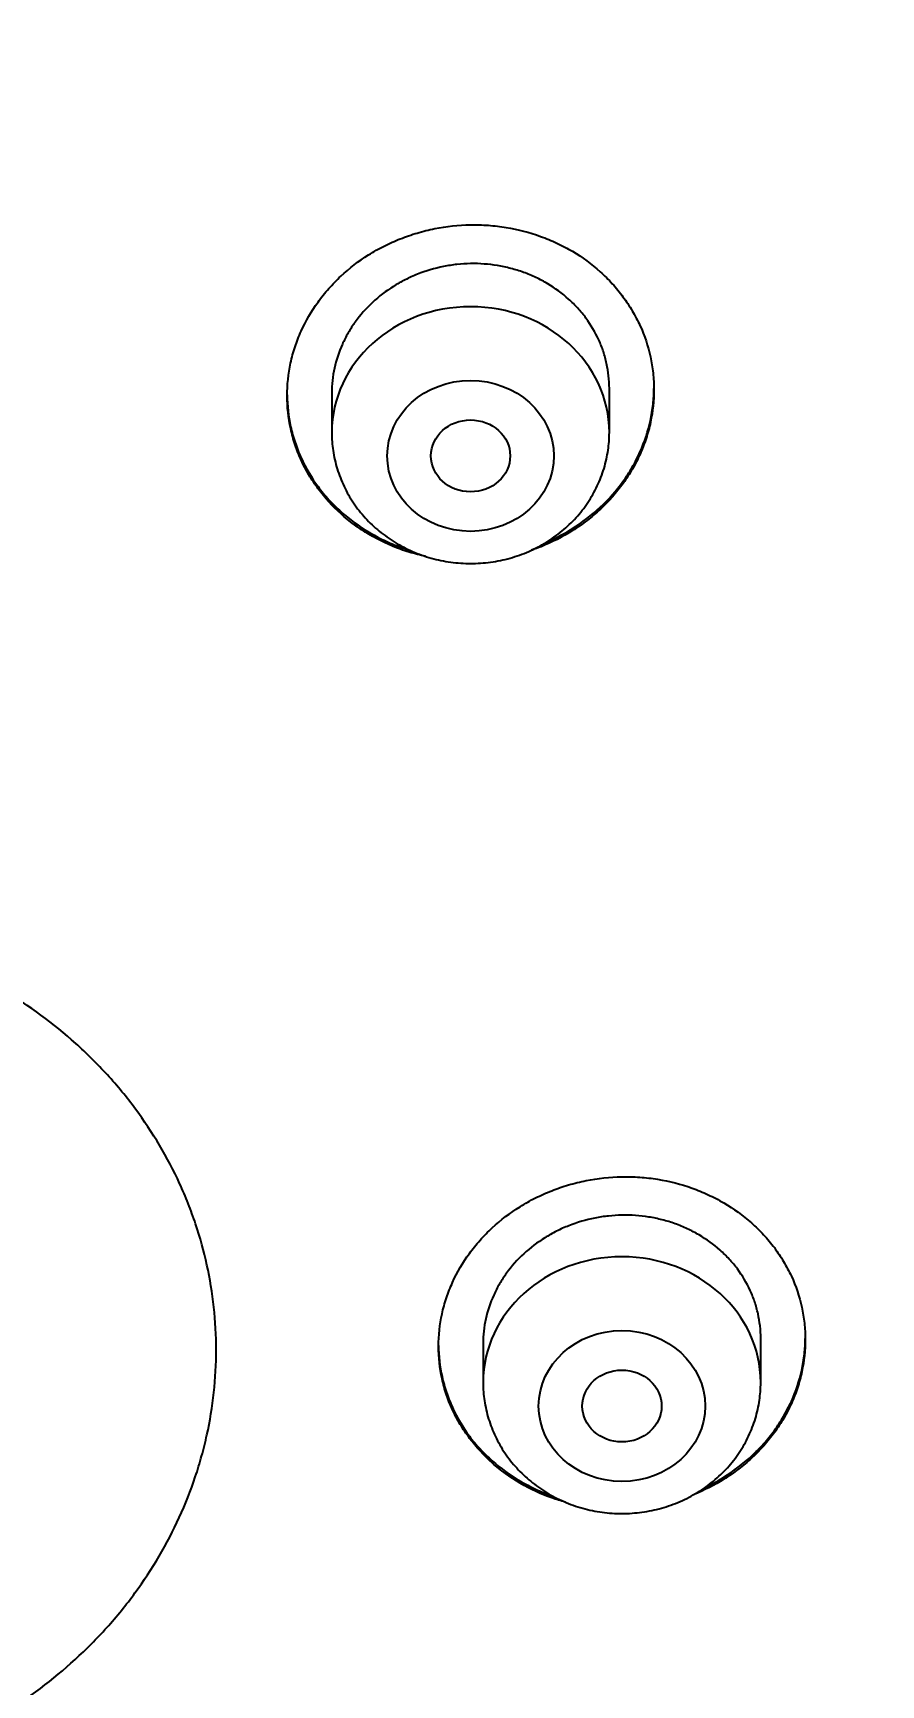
# Model space of a CAD drawing. Header units: millimetres. Extents: x 976 to 9349, y -1578 to 2211.
# Drawn here: x 5931.616 to 5932.471, y 655.944 to 657.61 of the extents above; entities that cross this region are included whole.
import ezdxf

# ---------------------------------------------------------------- set-up
doc = ezdxf.new("R2010")
doc.units = ezdxf.units.MM
doc.layers.add('Szkic', color=6, linetype='Continuous')
doc.layers.add('Wbudowane', color=175, linetype='Continuous')
doc.dimstyles.new('ISO-25', dxfattribs={"dimtxt": 4, "dimasz": 5, "dimexe": 1.25, "dimexo": 0.625, "dimgap": 1, "dimtad": 1, "dimtxsty": 'Standard', "dimcen": 2.5, "dimadec": 0, "dimazin": 0, "dimtfac": 1, "dimtmove": 0, "dimatfit": 3, "dimfxl": 1, "dimarcsym": 0})

# ---------------------------------------------------------------- blocks, each defined once
blk = doc.blocks.new('Z$W@#21058')
for p, q in [((21.5473, 138.778), (21.5473, 138.7328)), ((21.8273, 138.7328), (21.8273, 138.7773)), ((21.7, 137.8194), (21.7, 137.7746)), ((21.98, 137.7746), (21.98, 137.8192))]:
    blk.add_line(p, q)
for centre in [(21.6873, 138.7328), (21.84, 137.7746)]:
    blk.add_ellipse(centre, major_axis=(-0.14, 0), ratio=0.906308, start_param=3.141598, end_param=6.283185)
for centre, major_axis, ratio in [((21.6873, 138.7092), (-0.084, 0), 0.906308), ((21.6873, 138.7092), (-0.04, 0), 0.906246), ((21.84, 137.7509), (-0.084, 0), 0.906308), ((21.84, 137.7509), (-0.04, 0), 0.906198)]:
    blk.add_ellipse(centre, major_axis=major_axis, ratio=ratio)
for points, knots in [([(21.5023, 138.7697), (21.5023, 138.7809), (21.5035, 138.792), (21.507, 138.8083), (21.5085, 138.8137), (21.512, 138.8244), (21.5141, 138.8297), (21.5211, 138.8452), (21.5267, 138.855), (21.5368, 138.869), (21.5404, 138.8735), (21.5482, 138.8823), (21.5522, 138.8865), (21.565, 138.8984), (21.5743, 138.9056), (21.5895, 138.9151), (21.5947, 138.9181), (21.6054, 138.9235), (21.6163, 138.9284), (21.6277, 138.9323), (21.6392, 138.9357), (21.6452, 138.9372), (21.6631, 138.9408), (21.6751, 138.9421), (21.6932, 138.9424), (21.6992, 138.9422), (21.7113, 138.9413), (21.7174, 138.9406), (21.7352, 138.9377), (21.7467, 138.9347), (21.7635, 138.9286), (21.7691, 138.9263), (21.7798, 138.9213), (21.785, 138.9185), (21.8, 138.9096), (21.8094, 138.9028), (21.8223, 138.8911), (21.8264, 138.8871), (21.8341, 138.8786), (21.8413, 138.8699), (21.8475, 138.8605), (21.8532, 138.8508), (21.8559, 138.8458), (21.8629, 138.8305), (21.8664, 138.82), (21.8699, 138.8038), (21.8708, 138.7983), (21.872, 138.7872), (21.8723, 138.7816), (21.8723, 138.765), (21.8712, 138.754), (21.8676, 138.7376), (21.8661, 138.7321), (21.8626, 138.7214), (21.8585, 138.711), (21.8534, 138.7009), (21.8477, 138.691), (21.8446, 138.6862), (21.8344, 138.6721), (21.8268, 138.6634), (21.814, 138.6515), (21.8095, 138.6476), (21.8001, 138.6404), (21.7952, 138.637), (21.7801, 138.6275), (21.7695, 138.6221), (21.7553, 138.6164), (21.7521, 138.6153), (21.7489, 138.6142)], [0, 0, 0, 0, 0.044889, 0.044889, 0.067334, 0.067334, 0.089778, 0.089778, 0.134667, 0.134667, 0.157112, 0.157112, 0.179556, 0.179556, 0.224446, 0.224446, 0.24689, 0.24689, 0.269335, 0.291779, 0.291779, 0.314224, 0.314224, 0.359113, 0.359113, 0.381558, 0.381558, 0.404002, 0.404002, 0.448891, 0.448891, 0.471336, 0.471336, 0.49378, 0.49378, 0.538669, 0.538669, 0.561114, 0.561114, 0.583559, 0.606003, 0.606003, 0.628448, 0.628448, 0.673337, 0.673337, 0.695781, 0.695781, 0.718226, 0.718226, 0.763115, 0.763115, 0.78556, 0.78556, 0.808004, 0.830449, 0.830449, 0.852893, 0.852893, 0.897782, 0.897782, 0.920227, 0.920227, 0.942672, 0.942672, 0.987561, 0.987561, 1, 1, 1, 1]), ([(21.8273, 138.7773), (21.8273, 138.7858), (21.8264, 138.7941), (21.8237, 138.8063), (21.8226, 138.8104), (21.82, 138.8184), (21.8184, 138.8224), (21.8131, 138.8339), (21.8088, 138.8412), (21.8012, 138.8516), (21.7984, 138.8549), (21.7926, 138.8613), (21.7895, 138.8644), (21.7798, 138.8731), (21.7727, 138.8783), (21.7613, 138.8851), (21.7573, 138.8872), (21.7492, 138.891), (21.7409, 138.8945), (21.7323, 138.8971), (21.7236, 138.8994), (21.7191, 138.9004), (21.7055, 138.9026), (21.6965, 138.9033), (21.6828, 138.903), (21.6782, 138.9028), (21.669, 138.9018), (21.6644, 138.9011), (21.651, 138.8984), (21.6423, 138.8958), (21.6296, 138.8908), (21.6254, 138.8889), (21.6173, 138.8848), (21.6133, 138.8826), (21.602, 138.8754), (21.5949, 138.87), (21.5818, 138.8578), (21.576, 138.8513), (21.5684, 138.8407), (21.5661, 138.8371), (21.5617, 138.8296), (21.5597, 138.8257), (21.5545, 138.814), (21.5518, 138.806), (21.5491, 138.7936), (21.5485, 138.7894), (21.5475, 138.781), (21.5473, 138.7768), (21.5473, 138.7726), (21.5473, 138.7726), (21.5473, 138.7725)], [0, 0, 0, 0, 0.062493, 0.062493, 0.09374, 0.09374, 0.124986, 0.124986, 0.187479, 0.187479, 0.218726, 0.218726, 0.249972, 0.249972, 0.312465, 0.312465, 0.343712, 0.343712, 0.374959, 0.406205, 0.406205, 0.437452, 0.437452, 0.499945, 0.499945, 0.531191, 0.531191, 0.562438, 0.562438, 0.624931, 0.624931, 0.656177, 0.656177, 0.687424, 0.687424, 0.749917, 0.749917, 0.81241, 0.81241, 0.843657, 0.843657, 0.874903, 0.874903, 0.937396, 0.937396, 0.968643, 0.968643, 0.999889, 0.999889, 1, 1, 1, 1]), ([(21.7632, 138.6218), (21.767, 138.6234), (21.7708, 138.6252), (21.7799, 138.6298), (21.7851, 138.6327), (21.8001, 138.6422), (21.8094, 138.6493), (21.8267, 138.6654), (21.8344, 138.6741), (21.8444, 138.688), (21.8475, 138.6928), (21.8533, 138.7027), (21.8559, 138.7079), (21.8629, 138.7234), (21.8664, 138.734), (21.8699, 138.7503), (21.8708, 138.7559), (21.872, 138.7667), (21.8723, 138.7719), (21.8723, 138.7771)], [0, 0, 0, 0, 0.0595315, 0.0595315, 0.1455163, 0.1455163, 0.3174859, 0.3174859, 0.4894555, 0.4894555, 0.5754403, 0.5754403, 0.6614251, 0.6614251, 0.8333947, 0.8333947, 0.9193795, 0.9193795, 1, 1, 1, 1]), ([(21.5023, 138.7708), (21.5024, 138.76), (21.5036, 138.7493), (21.507, 138.7335), (21.5085, 138.7281), (21.512, 138.7176), (21.5141, 138.7123), (21.5211, 138.697), (21.5268, 138.6874), (21.5368, 138.6737), (21.5405, 138.6693), (21.5482, 138.6608), (21.5523, 138.6568), (21.5651, 138.6453), (21.5744, 138.6384), (21.5896, 138.6294), (21.5949, 138.6266), (21.6055, 138.6215), (21.6139, 138.6181), (21.6225, 138.6152), (21.6255, 138.6142)], [0, 0, 0, 0, 0.155361, 0.155361, 0.23557, 0.23557, 0.315778, 0.315778, 0.476196, 0.476196, 0.556405, 0.556405, 0.636614, 0.636614, 0.797031, 0.797031, 0.87724, 0.87724, 0.957449, 1, 1, 1, 1]), ([(21.6417, 138.6079), (21.6391, 138.6085), (21.6365, 138.6091), (21.6281, 138.6113), (21.6223, 138.613), (21.6055, 138.6191), (21.5949, 138.6241), (21.5798, 138.6331), (21.5749, 138.6363), (21.5654, 138.6432), (21.5609, 138.6469), (21.5481, 138.6584), (21.5404, 138.6668), (21.5303, 138.6805), (21.5271, 138.6852), (21.5214, 138.6949), (21.5162, 138.7048), (21.5121, 138.7152), (21.5086, 138.7257), (21.5071, 138.7311), (21.5035, 138.7475), (21.5023, 138.7585), (21.5023, 138.7697)], [0, 0, 0, 0, 0.032901, 0.032901, 0.1072932, 0.1072932, 0.2560777, 0.2560777, 0.3304699, 0.3304699, 0.4048621, 0.4048621, 0.5536466, 0.5536466, 0.6280388, 0.6280388, 0.7024311, 0.7768233, 0.7768233, 0.8512155, 0.8512155, 1, 1, 1, 1]), ([(21.5473, 138.7328), (21.5473, 138.7261), (21.5482, 138.7147), (21.5524, 138.6957), (21.5593, 138.6783), (21.5688, 138.6615), (21.5808, 138.6464), (21.595, 138.6329), (21.6111, 138.6215), (21.6287, 138.6123), (21.6476, 138.6057), (21.6673, 138.6016), (21.6874, 138.6003), (21.7076, 138.6016), (21.7273, 138.6057), (21.7462, 138.6124), (21.7638, 138.6216), (21.7799, 138.6331), (21.7941, 138.6466), (21.806, 138.6618), (21.8155, 138.6787), (21.8224, 138.6962), (21.8264, 138.715), (21.8273, 138.7263), (21.8273, 138.7328)], [0, 0, 0, 0, 0.043723, 0.08855, 0.133515, 0.178674, 0.224062, 0.269684, 0.315523, 0.361546, 0.407709, 0.453968, 0.500279, 0.546601, 0.592892, 0.639107, 0.685199, 0.73112, 0.776832, 0.822308, 0.867548, 0.912577, 0.957444, 1, 1, 1, 1]), ([(21.4307, 137.8076), (21.4307, 137.7786), (21.4275, 137.75), (21.4198, 137.7146), (21.418, 137.7075), (21.4141, 137.6934), (21.412, 137.6864), (21.405, 137.6656), (21.3996, 137.6518), (21.3813, 137.6118), (21.3664, 137.5865), (21.3444, 137.5565), (21.3399, 137.5505), (21.3304, 137.5389), (21.3255, 137.5331), (21.3103, 137.5162), (21.2996, 137.5055), (21.2661, 137.4748), (21.2417, 137.4564), (21.2086, 137.4361), (21.2018, 137.4321), (21.1881, 137.4246), (21.1812, 137.421), (21.1602, 137.4106), (21.1317, 137.3981), (21.102, 137.3882), (21.0792, 137.3818), (21.0716, 137.3798), (21.0561, 137.3761), (21.0483, 137.3745), (21.0092, 137.3671), (20.9778, 137.364), (20.9305, 137.3636), (20.9147, 137.3642), (20.8908, 137.3661), (20.8829, 137.3669), (20.8672, 137.3689), (20.8594, 137.37), (20.8206, 137.3767), (20.7904, 137.3847), (20.7538, 137.3982), (20.7465, 137.401), (20.7321, 137.4071), (20.725, 137.4103), (20.7039, 137.4203), (20.6904, 137.4276), (20.6511, 137.4511), (20.6267, 137.469), (20.5984, 137.4943), (20.5929, 137.4995), (20.5823, 137.5101), (20.5771, 137.5155), (20.5621, 137.532), (20.5433, 137.5548), (20.5271, 137.5792), (20.5121, 137.6045), (20.5053, 137.6176), (20.4871, 137.6573), (20.478, 137.6846), (20.4703, 137.7197), (20.4689, 137.7267), (20.4666, 137.741), (20.4656, 137.7481), (20.4633, 137.7697), (20.4617, 137.7986), (20.4633, 137.8274), (20.4665, 137.8563), (20.4689, 137.8705), (20.4782, 137.9128), (20.4874, 137.9402), (20.5056, 137.9803), (20.5125, 137.9935), (20.5275, 138.019), (20.5438, 138.0437), (20.5626, 138.0669), (20.5777, 138.0836), (20.5828, 138.0891), (20.5935, 138.0999), (20.599, 138.1052), (20.6273, 138.131), (20.6517, 138.1494), (20.6911, 138.1736), (20.7047, 138.1811), (20.7257, 138.1915), (20.7328, 138.1948), (20.7473, 138.2011), (20.7545, 138.2041), (20.7912, 138.2182), (20.8214, 138.2267), (20.8602, 138.2341), (20.868, 138.2354), (20.8837, 138.2377), (20.8917, 138.2386), (20.9155, 138.241), (20.9313, 138.2418), (20.9787, 138.2422), (21.0101, 138.2397), (21.0491, 138.233), (21.0569, 138.2315), (21.0724, 138.2281), (21.08, 138.2263), (21.1027, 138.2202), (21.1324, 138.2109), (21.161, 138.1989), (21.1819, 138.1889), (21.1888, 138.1855), (21.2025, 138.1781), (21.2093, 138.1743), (21.2423, 138.1546), (21.2667, 138.1366), (21.3002, 138.1066), (21.3108, 138.096), (21.326, 138.0794), (21.3309, 138.0737), (21.3404, 138.0622), (21.3449, 138.0564), (21.3668, 138.0268), (21.3817, 138.0017), (21.3969, 137.9687), (21.3997, 137.962), (21.4051, 137.9484), (21.4076, 137.9415), (21.4145, 137.9209), (21.4183, 137.9071), (21.4275, 137.8651), (21.4307, 137.8366), (21.4307, 137.8076)], [0, 0, 0, 0, 0.03125, 0.03125, 0.039062, 0.039062, 0.046875, 0.046875, 0.0625, 0.0625, 0.09375, 0.09375, 0.101562, 0.101562, 0.109375, 0.109375, 0.125, 0.125, 0.15625, 0.15625, 0.164062, 0.164062, 0.171875, 0.171875, 0.1875, 0.203125, 0.203125, 0.210937, 0.210937, 0.21875, 0.21875, 0.25, 0.25, 0.265625, 0.265625, 0.273437, 0.273437, 0.28125, 0.28125, 0.3125, 0.3125, 0.320312, 0.320312, 0.328125, 0.328125, 0.34375, 0.34375, 0.375, 0.375, 0.382812, 0.382812, 0.390625, 0.390625, 0.40625, 0.421875, 0.421875, 0.4375, 0.4375, 0.46875, 0.46875, 0.476562, 0.476562, 0.484375, 0.484375, 0.5, 0.515625, 0.515625, 0.53125, 0.53125, 0.5625, 0.5625, 0.578125, 0.578125, 0.59375, 0.609375, 0.609375, 0.617187, 0.617187, 0.625, 0.625, 0.65625, 0.65625, 0.671875, 0.671875, 0.679687, 0.679687, 0.6875, 0.6875, 0.71875, 0.71875, 0.726562, 0.726562, 0.734375, 0.734375, 0.75, 0.75, 0.78125, 0.78125, 0.789062, 0.789062, 0.796875, 0.796875, 0.8125, 0.828125, 0.828125, 0.835937, 0.835937, 0.84375, 0.84375, 0.875, 0.875, 0.890625, 0.890625, 0.898437, 0.898437, 0.90625, 0.90625, 0.9375, 0.9375, 0.945312, 0.945312, 0.953125, 0.953125, 0.96875, 0.96875, 1, 1, 1, 1]), ([(21.655, 137.8111), (21.655, 137.8222), (21.6562, 137.8331), (21.6597, 137.8492), (21.6612, 137.8546), (21.6647, 137.8652), (21.6668, 137.8704), (21.6738, 137.8858), (21.6794, 137.8955), (21.6895, 137.9094), (21.6931, 137.9139), (21.7009, 137.9226), (21.705, 137.9267), (21.7178, 137.9386), (21.7271, 137.9457), (21.7423, 137.9551), (21.7475, 137.9581), (21.7582, 137.9634), (21.7691, 137.9683), (21.7804, 137.9722), (21.792, 137.9756), (21.7979, 137.9771), (21.8158, 137.9806), (21.8278, 137.9819), (21.8459, 137.9823), (21.852, 137.9821), (21.8641, 137.9813), (21.8701, 137.9806), (21.8879, 137.9777), (21.8995, 137.9747), (21.9163, 137.9688), (21.9218, 137.9665), (21.9325, 137.9615), (21.9377, 137.9588), (21.9527, 137.95), (21.9621, 137.9432), (21.975, 137.9317), (21.9791, 137.9277), (21.9868, 137.9194), (21.994, 137.9108), (22.0002, 137.9015), (22.0059, 137.8919), (22.0086, 137.887), (22.0155, 137.8718), (22.019, 137.8615), (22.0226, 137.8454), (22.0235, 137.84), (22.0247, 137.829), (22.025, 137.8235), (22.025, 137.8071), (22.0238, 137.7962), (22.0203, 137.7799), (22.0188, 137.7745), (22.0153, 137.7639), (22.0112, 137.7535), (22.0061, 137.7435), (22.0004, 137.7337), (21.9972, 137.7289), (21.9871, 137.7149), (21.9794, 137.7064), (21.9666, 137.6945), (21.9622, 137.6907), (21.9528, 137.6836), (21.9479, 137.6802), (21.9333, 137.6711), (21.9234, 137.666), (21.9129, 137.6617)], [0, 0, 0, 0, 0.045575, 0.045575, 0.068363, 0.068363, 0.091151, 0.091151, 0.136726, 0.136726, 0.159513, 0.159513, 0.182301, 0.182301, 0.227876, 0.227876, 0.250664, 0.250664, 0.273452, 0.296239, 0.296239, 0.319027, 0.319027, 0.364602, 0.364602, 0.38739, 0.38739, 0.410177, 0.410177, 0.455753, 0.455753, 0.47854, 0.47854, 0.501328, 0.501328, 0.546903, 0.546903, 0.569691, 0.569691, 0.592479, 0.615266, 0.615266, 0.638054, 0.638054, 0.683629, 0.683629, 0.706417, 0.706417, 0.729204, 0.729204, 0.77478, 0.77478, 0.797567, 0.797567, 0.820355, 0.843143, 0.843143, 0.86593, 0.86593, 0.911506, 0.911506, 0.934293, 0.934293, 0.957081, 0.957081, 1, 1, 1, 1]), ([(21.98, 137.8192), (21.98, 137.8275), (21.9791, 137.8358), (21.9764, 137.8479), (21.9753, 137.8519), (21.9726, 137.8598), (21.9711, 137.8637), (21.9658, 137.8752), (21.9615, 137.8824), (21.9539, 137.8926), (21.9511, 137.8959), (21.9453, 137.9022), (21.9422, 137.9053), (21.9325, 137.9139), (21.9255, 137.919), (21.914, 137.9257), (21.91, 137.9278), (21.9019, 137.9316), (21.8937, 137.9349), (21.8851, 137.9376), (21.8763, 137.9398), (21.8718, 137.9408), (21.8583, 137.9429), (21.8492, 137.9436), (21.8355, 137.9433), (21.8309, 137.943), (21.8218, 137.9421), (21.8172, 137.9414), (21.8037, 137.9387), (21.795, 137.9361), (21.7823, 137.9311), (21.7781, 137.9293), (21.77, 137.9252), (21.7661, 137.923), (21.7547, 137.9159), (21.7476, 137.9105), (21.7345, 137.8985), (21.7287, 137.8919), (21.7211, 137.8815), (21.7188, 137.8779), (21.7144, 137.8705), (21.7124, 137.8666), (21.7072, 137.855), (21.7045, 137.847), (21.7018, 137.8348), (21.7011, 137.8306), (21.7002, 137.8223), (21.7, 137.8181), (21.7, 137.814), (21.7, 137.814), (21.7, 137.8139)], [0, 0, 0, 0, 0.062493, 0.062493, 0.093739, 0.093739, 0.124986, 0.124986, 0.187479, 0.187479, 0.218725, 0.218725, 0.249972, 0.249972, 0.312465, 0.312465, 0.343711, 0.343711, 0.374958, 0.406204, 0.406204, 0.437451, 0.437451, 0.499943, 0.499943, 0.53119, 0.53119, 0.562436, 0.562436, 0.624929, 0.624929, 0.656176, 0.656176, 0.687422, 0.687422, 0.749915, 0.749915, 0.812408, 0.812408, 0.843655, 0.843655, 0.874901, 0.874901, 0.937394, 0.937394, 0.96864, 0.96864, 0.999887, 0.999887, 1, 1, 1, 1]), ([(21.655, 137.8121), (21.6551, 137.8014), (21.6563, 137.7909), (21.6597, 137.7752), (21.6612, 137.7699), (21.6647, 137.7595), (21.6668, 137.7543), (21.6738, 137.7392), (21.6794, 137.7296), (21.6895, 137.7161), (21.6931, 137.7118), (21.7009, 137.7034), (21.705, 137.6994), (21.7178, 137.688), (21.7271, 137.6812), (21.7423, 137.6723), (21.7475, 137.6696), (21.7582, 137.6646), (21.7639, 137.6623), (21.7698, 137.6602), (21.7701, 137.6601)], [0, 0, 0, 0, 0.1615167, 0.1615167, 0.2449294, 0.2449294, 0.3283421, 0.3283421, 0.4951674, 0.4951674, 0.5785801, 0.5785801, 0.6619927, 0.6619927, 0.8288181, 0.8288181, 0.9122307, 0.9122307, 0.9956434, 1, 1, 1, 1]), ([(21.7827, 137.654), (21.7782, 137.6552), (21.7737, 137.6567), (21.7581, 137.6622), (21.7475, 137.6672), (21.7324, 137.676), (21.7275, 137.6792), (21.7181, 137.686), (21.7136, 137.6896), (21.7008, 137.701), (21.6931, 137.7093), (21.683, 137.7228), (21.6798, 137.7275), (21.6741, 137.7371), (21.6689, 137.7469), (21.6648, 137.7571), (21.6613, 137.7675), (21.6598, 137.7728), (21.6562, 137.789), (21.655, 137.8), (21.655, 137.8111)], [0, 0, 0, 0, 0.060965, 0.060965, 0.217471, 0.217471, 0.295724, 0.295724, 0.373977, 0.373977, 0.530483, 0.530483, 0.608736, 0.608736, 0.686988, 0.765241, 0.765241, 0.843494, 0.843494, 1, 1, 1, 1]), ([(21.9238, 137.6687), (21.9249, 137.6692), (21.926, 137.6698), (21.9325, 137.673), (21.9377, 137.6759), (21.9527, 137.6853), (21.9621, 137.6924), (21.975, 137.7044), (21.9791, 137.7085), (21.9868, 137.7172), (21.994, 137.7261), (22.0002, 137.7356), (22.0059, 137.7454), (22.0086, 137.7504), (22.0155, 137.7658), (22.019, 137.7763), (22.0226, 137.7925), (22.0235, 137.798), (22.0247, 137.8087), (22.025, 137.8139), (22.025, 137.819)], [0, 0, 0, 0, 0.018737, 0.018737, 0.108439, 0.108439, 0.287842, 0.287842, 0.377543, 0.377543, 0.467244, 0.556946, 0.556946, 0.646647, 0.646647, 0.82605, 0.82605, 0.915751, 0.915751, 1, 1, 1, 1]), ([(21.7, 137.7746), (21.7, 137.7678), (21.7009, 137.7564), (21.7051, 137.7375), (21.712, 137.72), (21.7215, 137.7032), (21.7335, 137.6881), (21.7477, 137.6746), (21.7637, 137.6632), (21.7814, 137.6541), (21.8003, 137.6474), (21.82, 137.6433), (21.8401, 137.642), (21.8603, 137.6434), (21.88, 137.6475), (21.8989, 137.6542), (21.9165, 137.6634), (21.9326, 137.6748), (21.9468, 137.6884), (21.9587, 137.7036), (21.9682, 137.7204), (21.9751, 137.7379), (21.9791, 137.7567), (21.98, 137.768), (21.98, 137.7746)], [0, 0, 0, 0, 0.043723, 0.08855, 0.133515, 0.178674, 0.224062, 0.269684, 0.315523, 0.361546, 0.407709, 0.453968, 0.500279, 0.546601, 0.592892, 0.639107, 0.685199, 0.73112, 0.776832, 0.822308, 0.867548, 0.912577, 0.957444, 1, 1, 1, 1])]:
    blk.add_open_spline(points, degree=3, knots=knots)
blk = doc.blocks.new('*D311')
at = {"layer": 'Defpoints', "color": 0}
for p in [(224.5839, 223.6562), (228.9399, 0.0694), (287.7905, 0.0694)]:
    blk.add_point(p, dxfattribs=at)
at = {"layer": 'Szkic', "color": 0, "lineweight": -2}
for p, q in [((225.2089, 223.6562), (289.0405, 223.6562)), ((287.7905, 218.6562), (287.7905, 5.0694)), ((229.5649, 0.0694), (289.0405, 0.0694))]:
    blk.add_line(p, q, dxfattribs=at)
at = {"layer": 'Szkic', "color": 0}
for points in [[(288.6239, 218.6562), (286.9572, 218.6562), (287.7905, 223.6562)], [(286.9572, 5.0694), (288.6239, 5.0694), (287.7905, 0.0694)]]:
    blk.add_solid(points, dxfattribs=at)
at = {"layer": 'Szkic', "color": 0, "insert": (284.4572, 111.8628), "char_height": 4, "attachment_point": 5, "rotation": 90}
blk.add_mtext('223,59', dxfattribs=at)

msp = doc.modelspace()

# ---------------------------------------------------------------- block references
at = {"layer": 'Wbudowane'}
msp.add_blockref('Z$W@#21058', (5910.3701, 518.474), dxfattribs=at)

# ---------------------------------------------------------------- dimensions: what is measured, and where the dimension line sits
at = {"layer": 'Szkic'}
dim = msp.add_linear_dim(base=(5993.5831, 455.7427), p1=(5930.3765, 679.3295), p2=(5934.7324, 455.7427), angle=90, dimstyle='ISO-25', dxfattribs=at)
dim.commit()
dim.dimension.update_dxf_attribs({"geometry": '*D311', "text_midpoint": (5990.2498, 567.5361), "insert": (5705.7926, 455.6733)})

doc.saveas('drawing.dxf')
